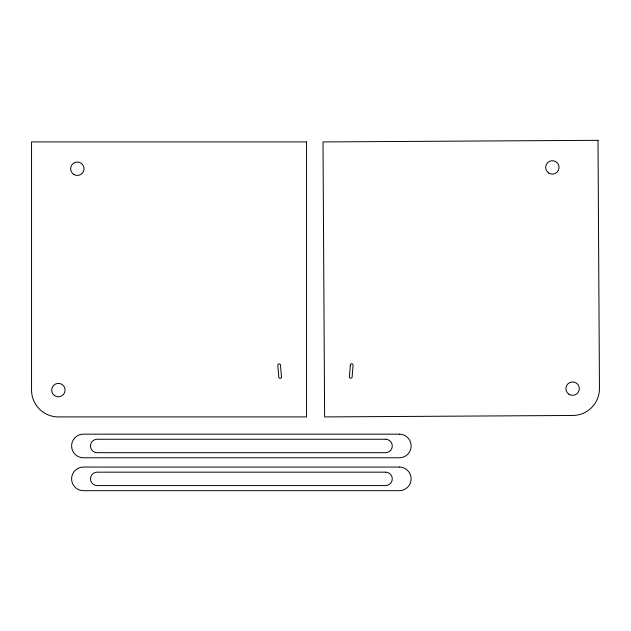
<?xml version="1.0" encoding="UTF-8"?>
<svg xmlns="http://www.w3.org/2000/svg" width="631" height="631" viewBox="0 0 631 631"><rect width="100%" height="100%" fill="white"/><g stroke="black" fill="none" stroke-linecap="round" stroke-linejoin="round"><path stroke-width="0.95" d="M350.386 364.939L349.44 376.778A1.341 1.341 0 0 0 350.71 378.19A1.341 1.341 0 0 0 352.122 376.92L353.06 365.231A1.341 1.341 0 0 0 351.861 363.748A1.341 1.341 0 0 0 350.386 364.939M598.007 140.319L323.009 141.928L324.61 416.917L572.774 415.474A26.825 26.825 0 0 0 599.45 388.483L598.007 140.319M306.548 141.912L31.55 141.912L31.55 390.076A26.825 26.825 0 0 0 58.375 416.91L306.548 416.91L306.548 141.912M399.336 434.16L83.402 434.16A11.808 11.808 0 0 0 71.595 445.959A11.808 11.808 0 0 0 83.402 457.767L399.336 457.767A11.808 11.808 0 0 0 411.144 445.959A11.808 11.808 0 0 0 399.336 434.16M385.573 439.255L97.166 439.255A6.704 6.704 0 0 0 90.454 445.959A6.704 6.704 0 0 0 97.166 452.672L385.573 452.672A6.704 6.704 0 0 0 392.285 445.959A6.704 6.704 0 0 0 385.573 439.255M399.336 467.066L83.402 467.066A11.808 11.808 0 0 0 71.595 478.874A11.808 11.808 0 0 0 83.402 490.681L399.336 490.681A11.808 11.808 0 0 0 411.144 478.874A11.808 11.808 0 0 0 399.336 467.066M385.573 472.169L97.166 472.169A6.704 6.704 0 0 0 90.454 478.874A6.704 6.704 0 0 0 97.166 485.578L385.573 485.578A6.704 6.704 0 0 0 392.285 478.874A6.704 6.704 0 0 0 385.573 472.169M281.481 376.92L280.472 365.081A1.341 1.341 0 0 0 278.989 363.898A1.341 1.341 0 0 0 277.806 365.381L278.807 377.078A1.341 1.341 0 0 0 280.227 378.332A1.341 1.341 0 0 0 281.481 376.92M548.67 173.012A6.704 6.704 0 0 0 559.058 167.814A6.704 6.704 0 0 0 549.356 161.418A6.704 6.704 0 0 0 548.67 173.012M568.925 394.241A6.704 6.704 0 0 0 579.313 389.043A6.704 6.704 0 0 0 569.619 382.646A6.704 6.704 0 0 0 568.925 394.241M73.993 174.55A6.704 6.704 0 0 0 84.057 168.737A6.704 6.704 0 0 0 73.993 162.932A6.704 6.704 0 0 0 73.993 174.55M54.652 395.653A6.704 6.704 0 0 0 65.072 390.518A6.704 6.704 0 0 0 55.41 384.066A6.704 6.704 0 0 0 54.652 395.653"/></g></svg>
